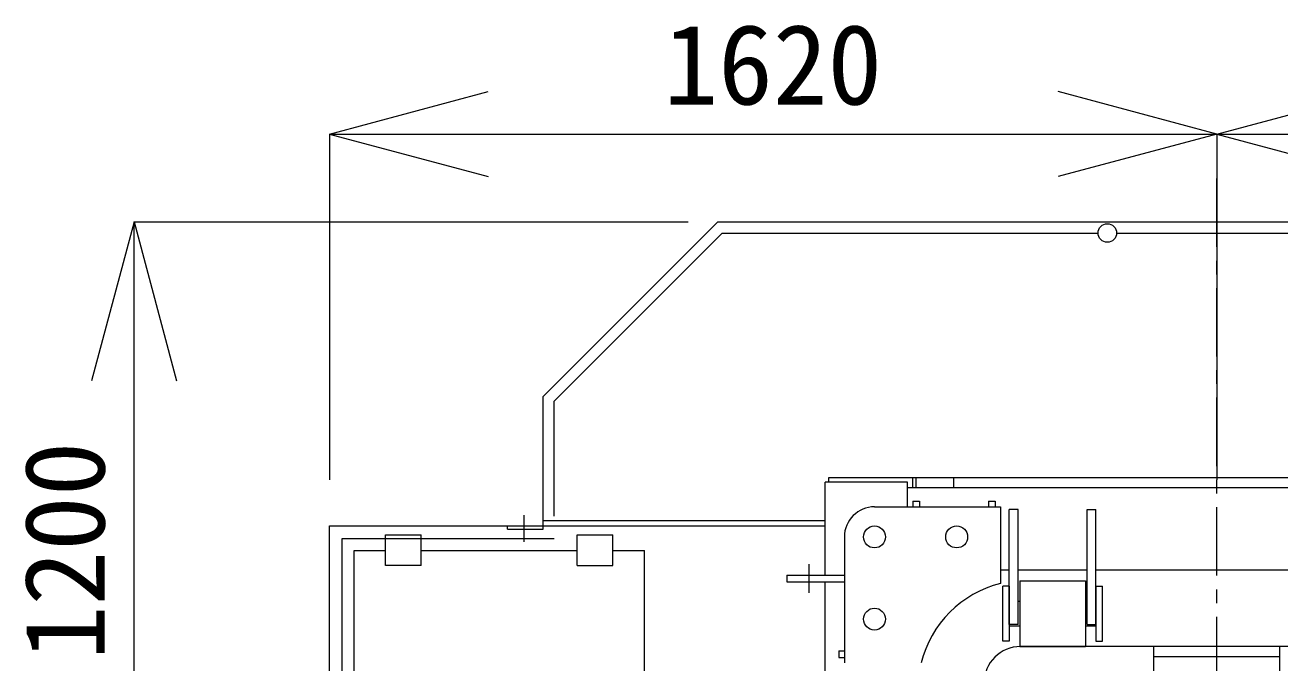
# Model space of a CAD drawing. Units: millimetres, scale not verified. Extents: x -19862 to 20428, y -14084 to 14197.
# Drawn here: x -8518 to -6227, y -5055 to -3890 of the extents above; entities that cross this region are included whole.
import ezdxf
from ezdxf.enums import TextEntityAlignment as Align

# ---------------------------------------------------------------- set-up
doc = ezdxf.new("R2010")
doc.units = ezdxf.units.MM
doc.header["$LTSCALE"] = 100
doc.linetypes.add('USER2', pattern=[2, 1.25, -0.25, 0.25, -0.25])
doc.layers.add('2-0', color=7, linetype='Continuous', lineweight=18)
doc.layers.add('2-1', color=5, linetype='Continuous', lineweight=9)
doc.styles.add('ＭＳ ゴシック', font='')
doc.styles.get('ＭＳ ゴシック').set_extended_font_data('MS Gothic')

msp = doc.modelspace()

# ---------------------------------------------------------------- linework, layer by layer
at = {"layer": '2-0', "color": 3, "linetype": 'USER2'}
msp.add_line((-6342.5, -6695.5), (-6342.5, -4149.8), dxfattribs=at)
at = {"layer": '2-0'}
for p, q in [((-7253.8, -4249.8), (-7572.5, -4568.5)), ((-7253.8, -4249.8), (-5431.2, -4249.8)), ((-7245.5, -4270), (-7552.3, -4576.8)), ((-7245.5, -4270), (-6559.5, -4270)), ((-6525.5, -4270), (-6159.5, -4270)), ((-7552.3, -4787), (-7552.3, -4576.8)), ((-7050.7, -4716.6), (-5180.7, -4716.6)), ((-7050.7, -4724.8), (-7050.7, -4716.6)), ((-6897.5, -4734.8), (-6897.5, -4716.6)), ((-6891.5, -4734.8), (-6891.5, -4716.6)), ((-6822.5, -4734.8), (-6822.5, -4716.6)), ((-6907.5, -4724.8), (-7057.5, -4724.8)), ((-7057.5, -4894.8), (-7057.5, -4724.8)), ((-6907.5, -4769.8), (-6907.5, -4724.8)), ((-6907.5, -4734.8), (-5777.5, -4734.8)), ((-6897.5, -4759.8), (-6897.5, -4769.8)), ((-6759.5, -4759.8), (-6747.5, -4759.8)), ((-6759.5, -4759.8), (-6759.5, -4769.8)), ((-6747.5, -4759.8), (-6747.5, -4769.8)), ((-7607.5, -4784.8), (-7607.5, -4833.8)), ((-6967.5, -4769.8), (-6737.5, -4769.8)), ((-6737.5, -4769.8), (-6737.5, -4909.8)), ((-6721.5, -4984.8), (-6721.5, -4774.8)), ((-6705.5, -4774.8), (-6721.5, -4774.8)), ((-6705.5, -4984.8), (-6705.5, -4774.8)), ((-6563.5, -4984.8), (-6563.5, -4774.8)), ((-7962.5, -4804.8), (-7057.5, -4804.8)), ((-7962.5, -5544.8), (-7962.5, -4804.8)), ((-7637.5, -4810.8), (-7637.5, -4804.8)), ((-7572.5, -4794.8), (-7057.5, -4794.8)), ((-7572.5, -4810.8), (-7572.5, -4804.8)), ((-7860, -4876.8), (-7860, -4820.8)), ((-7860, -4820.8), (-7795, -4820.8)), ((-7795, -4876.8), (-7795, -4820.8)), ((-7637.5, -4810.8), (-7572.5, -4810.8)), ((-7510, -4820.8), (-7445, -4820.8)), ((-7510, -4876.8), (-7510, -4820.8)), ((-7445, -4876.8), (-7445, -4820.8)), ((-7022.5, -4824.8), (-7022.5, -5054.8)), ((-7917.5, -4849.8), (-7860, -4849.8)), ((-7917.5, -5389.8), (-7917.5, -4849.8)), ((-7795, -4849.8), (-7510, -4849.8)), ((-7445, -4849.8), (-7387.5, -4849.8)), ((-7387.5, -5292.8), (-7387.5, -4849.8)), ((-7795, -4876.8), (-7860, -4876.8)), ((-7510, -4876.8), (-7445, -4876.8)), ((-7087.5, -4874.8), (-7087.5, -4926.8)), ((-7127.5, -4894.8), (-7022.5, -4894.8)), ((-7127.5, -4894.8), (-7127.5, -4906.8)), ((-6737.5, -4884.8), (-6721.5, -4884.8)), ((-6705.5, -4884.8), (-6579.5, -4884.8)), ((-6563.5, -4884.8), (-6121.5, -4884.8)), ((-7127.5, -4906.8), (-7022.5, -4906.8)), ((-7057.5, -5299.8), (-7057.5, -4906.8)), ((-6721.5, -4914.8), (-6733.5, -4914.8)), ((-6733.5, -5014.8), (-6733.5, -4914.8)), ((-6721.5, -4914.8), (-6721.5, -5014.8)), ((-6702.5, -4904.8), (-6582.5, -4904.8)), ((-6702.5, -4904.8), (-6702.5, -5024.8)), ((-6582.5, -4904.8), (-6582.5, -5024.8)), ((-6563.5, -4914.8), (-6551.5, -4914.8)), ((-6563.5, -4914.8), (-6563.5, -5014.8)), ((-6551.5, -5014.8), (-6551.5, -4914.8)), ((-6705.5, -4942.3), (-6702.5, -4942.3)), ((-6582.5, -4942.3), (-6579.5, -4942.3)), ((-6705.5, -4984.8), (-6721.5, -4984.8)), ((-6721.5, -4987.3), (-6702.5, -4987.3)), ((-6582.5, -4987.3), (-6563.5, -4987.3)), ((-6579.5, -4984.8), (-6563.5, -4984.8)), ((-6721.5, -5014.8), (-6733.5, -5014.8)), ((-6563.5, -5014.8), (-6551.5, -5014.8)), ((-7032.5, -5032.8), (-7022.5, -5032.8)), ((-7032.5, -5032.8), (-7032.5, -5044.8)), ((-6702.5, -5024.8), (-6582.5, -5024.8)), ((-5984, -5024.8), (-6701, -5024.8)), ((-6457.5, -5119.8), (-6457.5, -5024.8)), ((-6227.5, -5119.8), (-6227.5, -5024.8)), ((-7032.5, -5044.8), (-7022.5, -5044.8)), ((-6227.5, -5043.8), (-6457.5, -5043.8))]:
    msp.add_line(p, q, dxfattribs=at)
for points in [[(-7637.5, -4804.8), (-7572.5, -4804.8), (-7572.5, -4568.5)], [(-6897.5, -4759.8), (-6885.5, -4759.8), (-6885.5, -4769.8)], [(-6579.5, -4984.8), (-6579.5, -4774.8), (-6563.5, -4774.8)], [(-7939.5, -6071.8), (-7939.5, -4827.8), (-7552.5, -4827.8)]]:
    msp.add_lwpolyline(points, dxfattribs=at)
for centre, radius in [((-6542.5, -4270), 17), ((-6967.5, -4824.8), 20), ((-6817.5, -4824.8), 20), ((-6967.5, -4974.8), 20)]:
    msp.add_circle(centre, radius, dxfattribs=at)
for centre, radius, start, end in [((-6967.5, -4824.8), 55, 90, 180), ((-6688.6, -5103.7), 200, 104.1593, 165.8407), ((-6701, -5091.3), 66.5, 90, 180)]:
    msp.add_arc(centre, radius, start, end, dxfattribs=at)
at = {"layer": '2-1'}
for p, q in [((-7962.5, -4089.4), (-7672.7, -4011.8)), ((-6342.5, -4089.4), (-6632.3, -4011.8)), ((-6342.5, -4089.4), (-6052.7, -4011.8)), ((-7962.5, -4089.4), (-7672.7, -4167.1)), ((-6342.5, -4089.4), (-6632.3, -4167.1)), ((-6342.5, -4089.4), (-6052.7, -4167.1)), ((-8319.1, -4249.8), (-8396.8, -4539.6)), ((-8319.1, -4249.8), (-8241.5, -4539.6))]:
    msp.add_line(p, q, dxfattribs=at)
at = {"layer": '2-1', "color": 2}
for p, q in [((-7962.5, -4089.4), (-6342.5, -4089.4)), ((-6342.5, -4089.4), (-5112.5, -4089.4)), ((-8319.1, -5449.8), (-8319.1, -4249.8))]:
    msp.add_line(p, q, dxfattribs=at)
at = {"layer": '2-1', "color": 4}
for p, q in [((-7962.5, -4089.4), (-7962.5, -4720.3)), ((-6342.5, -4089.4), (-6342.5, -4720.3)), ((-8319.1, -4249.8), (-7307.7, -4249.8))]:
    msp.add_line(p, q, dxfattribs=at)

# ---------------------------------------------------------------- texts
at = {"layer": '2-1', "color": 7, "style": 'ＭＳ ゴシック'}
msp.add_text('1620', height=146.6, dxfattribs=at).set_placement((-7352.5, -4079.4), align=Align.BOTTOM_LEFT)
msp.add_text('1200', height=146.6, rotation=90, dxfattribs=at).set_placement((-8329.1, -5049.8), align=Align.BOTTOM_LEFT)

doc.saveas('drawing.dxf')
